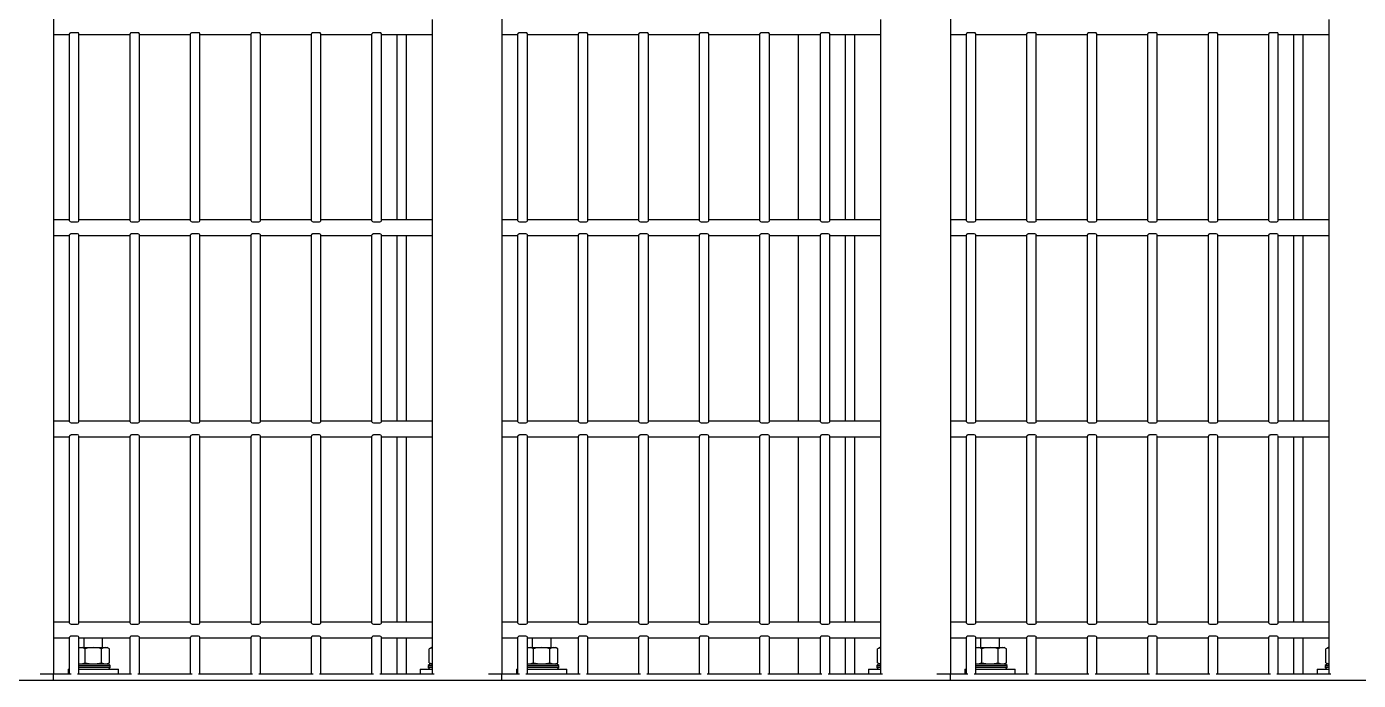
# Model space of a CAD drawing. Header units: millimetres. Extents: x 0 to 55611, y 0 to 32827.
# Drawn here: x 11529 to 12202, y 23655 to 23985 of the extents above; entities that cross this region are included whole.
import ezdxf

# ---------------------------------------------------------------- set-up
doc = ezdxf.new("R2010")
doc.units = ezdxf.units.MM
doc.header["$LTSCALE"] = 10
doc.linetypes.add('SLD-Continua', pattern=[0])
doc.layers.add('STRUC', color=5, linetype='SLD-Continua')

msp = doc.modelspace()

# ---------------------------------------------------------------- linework, layer by layer
at = {"layer": 'STRUC', "linetype": 'SLD-Continua', "lineweight": 25}
for p, q in [((11543.05, 24413.69), (11543.05, 23658.04)), ((11769.46, 24413.69), (11769.46, 23658.04)), ((11995.88, 24413.69), (11995.88, 23658.04)), ((11734.38, 23981.49), (11734.38, 23988.63)), ((11960.8, 23981.49), (11960.8, 23988.63)), ((12187.21, 23981.49), (12187.21, 23988.63)), ((11543.05, 23981.1), (11551.14, 23981.1)), ((11551.14, 23887.03), (11551.14, 23981.49)), ((11555.11, 23982.01), (11551.94, 23982.01)), ((11555.91, 23887.03), (11555.91, 23981.49)), ((11555.91, 23981.1), (11581.68, 23981.1)), ((11581.68, 23887.03), (11581.68, 23981.49)), ((11585.65, 23982.01), (11582.48, 23982.01)), ((11586.45, 23887.03), (11586.45, 23981.49)), ((11586.45, 23981.1), (11612.22, 23981.1)), ((11612.22, 23887.03), (11612.22, 23981.49)), ((11616.19, 23982.01), (11613.02, 23982.01)), ((11616.99, 23887.03), (11616.99, 23981.49)), ((11616.99, 23981.1), (11642.76, 23981.1)), ((11642.76, 23887.03), (11642.76, 23981.49)), ((11646.73, 23982.01), (11643.56, 23982.01)), ((11647.53, 23887.03), (11647.53, 23981.49)), ((11647.53, 23981.1), (11673.3, 23981.1)), ((11673.3, 23887.03), (11673.3, 23981.49)), ((11677.27, 23982.01), (11674.1, 23982.01)), ((11678.07, 23887.03), (11678.07, 23981.49)), ((11678.07, 23981.1), (11703.84, 23981.1)), ((11703.84, 23887.03), (11703.84, 23981.49)), ((11707.81, 23982.01), (11704.64, 23982.01)), ((11708.61, 23887.03), (11708.61, 23981.49)), ((11708.61, 23981.1), (11734.38, 23981.1)), ((11716.48, 23887.43), (11716.48, 23981.1)), ((11721.24, 23887.43), (11721.24, 23981.1)), ((11734.38, 23887.03), (11734.38, 23981.49)), ((11769.46, 23981.1), (11777.56, 23981.1)), ((11777.56, 23887.03), (11777.56, 23981.49)), ((11781.53, 23982.01), (11778.35, 23982.01)), ((11782.32, 23887.03), (11782.32, 23981.49)), ((11782.32, 23981.1), (11808.1, 23981.1)), ((11808.1, 23887.03), (11808.1, 23981.49)), ((11812.07, 23982.01), (11808.89, 23982.01)), ((11812.86, 23887.03), (11812.86, 23981.49)), ((11812.86, 23981.1), (11838.64, 23981.1)), ((11838.64, 23887.03), (11838.64, 23981.49)), ((11842.61, 23982.01), (11839.43, 23982.01)), ((11843.4, 23887.03), (11843.4, 23981.49)), ((11843.4, 23981.1), (11869.18, 23981.1)), ((11869.18, 23887.03), (11869.18, 23981.49)), ((11873.15, 23982.01), (11869.97, 23982.01)), ((11873.94, 23887.03), (11873.94, 23981.49)), ((11873.94, 23981.1), (11899.72, 23981.1)), ((11899.72, 23887.03), (11899.72, 23981.49)), ((11903.69, 23982.01), (11900.51, 23982.01)), ((11904.48, 23887.03), (11904.48, 23981.49)), ((11904.48, 23981.1), (11930.26, 23981.1)), ((11918.99, 23981.1), (11918.99, 23887.43)), ((11930.26, 23887.03), (11930.26, 23981.49)), ((11934.23, 23982.01), (11931.05, 23982.01)), ((11935.02, 23887.03), (11935.02, 23981.49)), ((11935.02, 23981.1), (11960.8, 23981.1)), ((11942.89, 23887.43), (11942.89, 23981.1)), ((11947.65, 23887.43), (11947.65, 23981.1)), ((11960.8, 23887.03), (11960.8, 23981.49)), ((11995.88, 23981.1), (12003.97, 23981.1)), ((12003.97, 23887.03), (12003.97, 23981.49)), ((12007.94, 23982.01), (12004.76, 23982.01)), ((12008.73, 23887.03), (12008.73, 23981.49)), ((12008.73, 23981.1), (12034.51, 23981.1)), ((12034.51, 23887.03), (12034.51, 23981.49)), ((12038.48, 23982.01), (12035.3, 23982.01)), ((12039.27, 23887.03), (12039.27, 23981.49)), ((12039.27, 23981.1), (12065.05, 23981.1)), ((12065.05, 23887.03), (12065.05, 23981.49)), ((12069.02, 23982.01), (12065.84, 23982.01)), ((12069.81, 23887.03), (12069.81, 23981.49)), ((12069.81, 23981.1), (12095.59, 23981.1)), ((12095.59, 23887.03), (12095.59, 23981.49)), ((12099.56, 23982.01), (12096.38, 23982.01)), ((12100.35, 23887.03), (12100.35, 23981.49)), ((12100.35, 23981.1), (12126.13, 23981.1)), ((12126.13, 23887.03), (12126.13, 23981.49)), ((12130.1, 23982.01), (12126.92, 23982.01)), ((12130.89, 23887.03), (12130.89, 23981.49)), ((12130.89, 23981.1), (12156.67, 23981.1)), ((12156.67, 23887.03), (12156.67, 23981.49)), ((12160.64, 23982.01), (12157.46, 23982.01)), ((12161.43, 23887.03), (12161.43, 23981.49)), ((12161.43, 23981.1), (12187.21, 23981.1)), ((12169.3, 23887.43), (12169.3, 23981.1)), ((12174.07, 23887.43), (12174.07, 23981.1)), ((12187.21, 23887.03), (12187.21, 23981.49)), ((11551.14, 23887.43), (11543.05, 23887.43)), ((11551.94, 23886.52), (11555.11, 23886.52)), ((11581.68, 23887.43), (11555.91, 23887.43)), ((11582.48, 23886.52), (11585.65, 23886.52)), ((11612.22, 23887.43), (11586.45, 23887.43)), ((11613.02, 23886.52), (11616.19, 23886.52)), ((11642.76, 23887.43), (11616.99, 23887.43)), ((11643.56, 23886.52), (11646.73, 23886.52)), ((11673.3, 23887.43), (11647.53, 23887.43)), ((11674.1, 23886.52), (11677.27, 23886.52)), ((11703.84, 23887.43), (11678.07, 23887.43)), ((11704.64, 23886.52), (11707.81, 23886.52)), ((11734.38, 23887.43), (11708.61, 23887.43)), ((11734.38, 23879.89), (11734.38, 23887.03)), ((11777.56, 23887.43), (11769.46, 23887.43)), ((11778.35, 23886.52), (11781.53, 23886.52)), ((11808.1, 23887.43), (11782.32, 23887.43)), ((11808.89, 23886.52), (11812.07, 23886.52)), ((11838.64, 23887.43), (11812.86, 23887.43)), ((11839.43, 23886.52), (11842.61, 23886.52)), ((11869.18, 23887.43), (11843.4, 23887.43)), ((11869.97, 23886.52), (11873.15, 23886.52)), ((11899.72, 23887.43), (11873.94, 23887.43)), ((11900.51, 23886.52), (11903.69, 23886.52)), ((11930.26, 23887.43), (11904.48, 23887.43)), ((11931.05, 23886.52), (11934.23, 23886.52)), ((11960.8, 23887.43), (11935.02, 23887.43)), ((11960.8, 23879.89), (11960.8, 23887.03)), ((12003.97, 23887.43), (11995.88, 23887.43)), ((12004.76, 23886.52), (12007.94, 23886.52)), ((12034.51, 23887.43), (12008.73, 23887.43)), ((12035.3, 23886.52), (12038.48, 23886.52)), ((12065.05, 23887.43), (12039.27, 23887.43)), ((12065.84, 23886.52), (12069.02, 23886.52)), ((12095.59, 23887.43), (12069.81, 23887.43)), ((12096.38, 23886.52), (12099.56, 23886.52)), ((12126.13, 23887.43), (12100.35, 23887.43)), ((12126.92, 23886.52), (12130.1, 23886.52)), ((12156.67, 23887.43), (12130.89, 23887.43)), ((12157.46, 23886.52), (12160.64, 23886.52)), ((12187.21, 23887.43), (12161.43, 23887.43)), ((12187.21, 23879.89), (12187.21, 23887.03)), ((11543.05, 23879.5), (11551.14, 23879.5)), ((11551.14, 23785.43), (11551.14, 23879.89)), ((11555.11, 23880.41), (11551.94, 23880.41)), ((11555.91, 23785.43), (11555.91, 23879.89)), ((11555.91, 23879.5), (11581.68, 23879.5)), ((11581.68, 23785.43), (11581.68, 23879.89)), ((11585.65, 23880.41), (11582.48, 23880.41)), ((11586.45, 23785.43), (11586.45, 23879.89)), ((11586.45, 23879.5), (11612.22, 23879.5)), ((11612.22, 23785.43), (11612.22, 23879.89)), ((11616.19, 23880.41), (11613.02, 23880.41)), ((11616.99, 23785.43), (11616.99, 23879.89)), ((11616.99, 23879.5), (11642.76, 23879.5)), ((11642.76, 23785.43), (11642.76, 23879.89)), ((11646.73, 23880.41), (11643.56, 23880.41)), ((11647.53, 23785.43), (11647.53, 23879.89)), ((11647.53, 23879.5), (11673.3, 23879.5)), ((11673.3, 23785.43), (11673.3, 23879.89)), ((11677.27, 23880.41), (11674.1, 23880.41)), ((11678.07, 23785.43), (11678.07, 23879.89)), ((11678.07, 23879.5), (11703.84, 23879.5)), ((11703.84, 23785.43), (11703.84, 23879.89)), ((11707.81, 23880.41), (11704.64, 23880.41)), ((11708.61, 23785.43), (11708.61, 23879.89)), ((11708.61, 23879.5), (11734.38, 23879.5)), ((11716.48, 23785.83), (11716.48, 23879.5)), ((11721.24, 23785.83), (11721.24, 23879.5)), ((11734.38, 23785.43), (11734.38, 23879.89)), ((11769.46, 23879.5), (11777.56, 23879.5)), ((11777.56, 23785.43), (11777.56, 23879.89)), ((11781.53, 23880.41), (11778.35, 23880.41)), ((11782.32, 23785.43), (11782.32, 23879.89)), ((11782.32, 23879.5), (11808.1, 23879.5)), ((11808.1, 23785.43), (11808.1, 23879.89)), ((11812.07, 23880.41), (11808.89, 23880.41)), ((11812.86, 23785.43), (11812.86, 23879.89)), ((11812.86, 23879.5), (11838.64, 23879.5)), ((11838.64, 23785.43), (11838.64, 23879.89)), ((11842.61, 23880.41), (11839.43, 23880.41)), ((11843.4, 23785.43), (11843.4, 23879.89)), ((11843.4, 23879.5), (11869.18, 23879.5)), ((11869.18, 23785.43), (11869.18, 23879.89)), ((11873.15, 23880.41), (11869.97, 23880.41)), ((11873.94, 23785.43), (11873.94, 23879.89)), ((11873.94, 23879.5), (11899.72, 23879.5)), ((11899.72, 23785.43), (11899.72, 23879.89)), ((11903.69, 23880.41), (11900.51, 23880.41)), ((11904.48, 23785.43), (11904.48, 23879.89)), ((11904.48, 23879.5), (11930.26, 23879.5)), ((11918.99, 23879.5), (11918.99, 23785.83)), ((11930.26, 23785.43), (11930.26, 23879.89)), ((11934.23, 23880.41), (11931.05, 23880.41)), ((11935.02, 23785.43), (11935.02, 23879.89)), ((11935.02, 23879.5), (11960.8, 23879.5)), ((11942.89, 23785.83), (11942.89, 23879.5)), ((11947.65, 23785.83), (11947.65, 23879.5)), ((11960.8, 23785.43), (11960.8, 23879.89)), ((11995.88, 23879.5), (12003.97, 23879.5)), ((12003.97, 23785.43), (12003.97, 23879.89)), ((12007.94, 23880.41), (12004.76, 23880.41)), ((12008.73, 23785.43), (12008.73, 23879.89)), ((12008.73, 23879.5), (12034.51, 23879.5)), ((12034.51, 23785.43), (12034.51, 23879.89)), ((12038.48, 23880.41), (12035.3, 23880.41)), ((12039.27, 23785.43), (12039.27, 23879.89)), ((12039.27, 23879.5), (12065.05, 23879.5)), ((12065.05, 23785.43), (12065.05, 23879.89)), ((12069.02, 23880.41), (12065.84, 23880.41)), ((12069.81, 23785.43), (12069.81, 23879.89)), ((12069.81, 23879.5), (12095.59, 23879.5)), ((12095.59, 23785.43), (12095.59, 23879.89)), ((12099.56, 23880.41), (12096.38, 23880.41)), ((12100.35, 23785.43), (12100.35, 23879.89)), ((12100.35, 23879.5), (12126.13, 23879.5)), ((12126.13, 23785.43), (12126.13, 23879.89)), ((12130.1, 23880.41), (12126.92, 23880.41)), ((12130.89, 23785.43), (12130.89, 23879.89)), ((12130.89, 23879.5), (12156.67, 23879.5)), ((12156.67, 23785.43), (12156.67, 23879.89)), ((12160.64, 23880.41), (12157.46, 23880.41)), ((12161.43, 23785.43), (12161.43, 23879.89)), ((12161.43, 23879.5), (12187.21, 23879.5)), ((12169.3, 23785.83), (12169.3, 23879.5)), ((12174.07, 23785.83), (12174.07, 23879.5)), ((12187.21, 23785.43), (12187.21, 23879.89)), ((11551.14, 23785.83), (11543.05, 23785.83)), ((11551.94, 23784.92), (11555.11, 23784.92)), ((11581.68, 23785.83), (11555.91, 23785.83)), ((11582.48, 23784.92), (11585.65, 23784.92)), ((11612.22, 23785.83), (11586.45, 23785.83)), ((11613.02, 23784.92), (11616.19, 23784.92)), ((11642.76, 23785.83), (11616.99, 23785.83)), ((11643.56, 23784.92), (11646.73, 23784.92)), ((11673.3, 23785.83), (11647.53, 23785.83)), ((11674.1, 23784.92), (11677.27, 23784.92)), ((11703.84, 23785.83), (11678.07, 23785.83)), ((11704.64, 23784.92), (11707.81, 23784.92)), ((11734.38, 23785.83), (11708.61, 23785.83)), ((11734.38, 23778.29), (11734.38, 23785.43)), ((11777.56, 23785.83), (11769.46, 23785.83)), ((11778.35, 23784.92), (11781.53, 23784.92)), ((11808.1, 23785.83), (11782.32, 23785.83)), ((11808.89, 23784.92), (11812.07, 23784.92)), ((11838.64, 23785.83), (11812.86, 23785.83)), ((11839.43, 23784.92), (11842.61, 23784.92)), ((11869.18, 23785.83), (11843.4, 23785.83)), ((11869.97, 23784.92), (11873.15, 23784.92)), ((11899.72, 23785.83), (11873.94, 23785.83)), ((11900.51, 23784.92), (11903.69, 23784.92)), ((11930.26, 23785.83), (11904.48, 23785.83)), ((11931.05, 23784.92), (11934.23, 23784.92)), ((11960.8, 23785.83), (11935.02, 23785.83)), ((11960.8, 23778.29), (11960.8, 23785.43)), ((12003.97, 23785.83), (11995.88, 23785.83)), ((12004.76, 23784.92), (12007.94, 23784.92)), ((12034.51, 23785.83), (12008.73, 23785.83)), ((12035.3, 23784.92), (12038.48, 23784.92)), ((12065.05, 23785.83), (12039.27, 23785.83)), ((12065.84, 23784.92), (12069.02, 23784.92)), ((12095.59, 23785.83), (12069.81, 23785.83)), ((12096.38, 23784.92), (12099.56, 23784.92)), ((12126.13, 23785.83), (12100.35, 23785.83)), ((12126.92, 23784.92), (12130.1, 23784.92)), ((12156.67, 23785.83), (12130.89, 23785.83)), ((12157.46, 23784.92), (12160.64, 23784.92)), ((12187.21, 23785.83), (12161.43, 23785.83)), ((12187.21, 23778.29), (12187.21, 23785.43)), ((11543.05, 23777.9), (11551.14, 23777.9)), ((11551.14, 23683.83), (11551.14, 23778.29)), ((11555.11, 23778.81), (11551.94, 23778.81)), ((11555.91, 23683.83), (11555.91, 23778.29)), ((11555.91, 23777.9), (11581.68, 23777.9)), ((11581.68, 23683.83), (11581.68, 23778.29)), ((11585.65, 23778.81), (11582.48, 23778.81)), ((11586.45, 23683.83), (11586.45, 23778.29)), ((11586.45, 23777.9), (11612.22, 23777.9)), ((11612.22, 23683.83), (11612.22, 23778.29)), ((11616.19, 23778.81), (11613.02, 23778.81)), ((11616.99, 23683.83), (11616.99, 23778.29)), ((11616.99, 23777.9), (11642.76, 23777.9)), ((11642.76, 23683.83), (11642.76, 23778.29)), ((11646.73, 23778.81), (11643.56, 23778.81)), ((11647.53, 23683.83), (11647.53, 23778.29)), ((11647.53, 23777.9), (11673.3, 23777.9)), ((11673.3, 23683.83), (11673.3, 23778.29)), ((11677.27, 23778.81), (11674.1, 23778.81)), ((11678.07, 23683.83), (11678.07, 23778.29)), ((11678.07, 23777.9), (11703.84, 23777.9)), ((11703.84, 23683.83), (11703.84, 23778.29)), ((11707.81, 23778.81), (11704.64, 23778.81)), ((11708.61, 23683.83), (11708.61, 23778.29)), ((11708.61, 23777.9), (11734.38, 23777.9)), ((11716.48, 23684.23), (11716.48, 23777.9)), ((11721.24, 23684.23), (11721.24, 23777.9)), ((11734.38, 23683.83), (11734.38, 23778.29)), ((11769.46, 23777.9), (11777.56, 23777.9)), ((11777.56, 23683.83), (11777.56, 23778.29)), ((11781.53, 23778.81), (11778.35, 23778.81)), ((11782.32, 23683.83), (11782.32, 23778.29)), ((11782.32, 23777.9), (11808.1, 23777.9)), ((11808.1, 23683.83), (11808.1, 23778.29)), ((11812.07, 23778.81), (11808.89, 23778.81)), ((11812.86, 23683.83), (11812.86, 23778.29)), ((11812.86, 23777.9), (11838.64, 23777.9)), ((11838.64, 23683.83), (11838.64, 23778.29)), ((11842.61, 23778.81), (11839.43, 23778.81)), ((11843.4, 23683.83), (11843.4, 23778.29)), ((11843.4, 23777.9), (11869.18, 23777.9)), ((11869.18, 23683.83), (11869.18, 23778.29)), ((11873.15, 23778.81), (11869.97, 23778.81)), ((11873.94, 23683.83), (11873.94, 23778.29)), ((11873.94, 23777.9), (11899.72, 23777.9)), ((11899.72, 23683.83), (11899.72, 23778.29)), ((11903.69, 23778.81), (11900.51, 23778.81)), ((11904.48, 23683.83), (11904.48, 23778.29)), ((11904.48, 23777.9), (11930.26, 23777.9)), ((11918.99, 23777.9), (11918.99, 23684.23)), ((11930.26, 23683.83), (11930.26, 23778.29)), ((11934.23, 23778.81), (11931.05, 23778.81)), ((11935.02, 23683.83), (11935.02, 23778.29)), ((11935.02, 23777.9), (11960.8, 23777.9)), ((11942.89, 23684.23), (11942.89, 23777.9)), ((11947.65, 23684.23), (11947.65, 23777.9)), ((11960.8, 23683.83), (11960.8, 23778.29)), ((11995.88, 23777.9), (12003.97, 23777.9)), ((12003.97, 23683.83), (12003.97, 23778.29)), ((12007.94, 23778.81), (12004.76, 23778.81)), ((12008.73, 23683.83), (12008.73, 23778.29)), ((12008.73, 23777.9), (12034.51, 23777.9)), ((12034.51, 23683.83), (12034.51, 23778.29)), ((12038.48, 23778.81), (12035.3, 23778.81)), ((12039.27, 23683.83), (12039.27, 23778.29)), ((12039.27, 23777.9), (12065.05, 23777.9)), ((12065.05, 23683.83), (12065.05, 23778.29)), ((12069.02, 23778.81), (12065.84, 23778.81)), ((12069.81, 23683.83), (12069.81, 23778.29)), ((12069.81, 23777.9), (12095.59, 23777.9)), ((12095.59, 23683.83), (12095.59, 23778.29)), ((12099.56, 23778.81), (12096.38, 23778.81)), ((12100.35, 23683.83), (12100.35, 23778.29)), ((12100.35, 23777.9), (12126.13, 23777.9)), ((12126.13, 23683.83), (12126.13, 23778.29)), ((12130.1, 23778.81), (12126.92, 23778.81)), ((12130.89, 23683.83), (12130.89, 23778.29)), ((12130.89, 23777.9), (12156.67, 23777.9)), ((12156.67, 23683.83), (12156.67, 23778.29)), ((12160.64, 23778.81), (12157.46, 23778.81)), ((12161.43, 23683.83), (12161.43, 23778.29)), ((12161.43, 23777.9), (12187.21, 23777.9)), ((12169.3, 23684.23), (12169.3, 23777.9)), ((12174.07, 23684.23), (12174.07, 23777.9)), ((12187.21, 23683.83), (12187.21, 23778.29)), ((11551.14, 23684.23), (11543.05, 23684.23)), ((11551.94, 23683.32), (11555.11, 23683.32)), ((11581.68, 23684.23), (11555.91, 23684.23)), ((11582.48, 23683.32), (11585.65, 23683.32)), ((11612.22, 23684.23), (11586.45, 23684.23)), ((11613.02, 23683.32), (11616.19, 23683.32)), ((11642.76, 23684.23), (11616.99, 23684.23)), ((11643.56, 23683.32), (11646.73, 23683.32)), ((11673.3, 23684.23), (11647.53, 23684.23)), ((11674.1, 23683.32), (11677.27, 23683.32)), ((11703.84, 23684.23), (11678.07, 23684.23)), ((11704.64, 23683.32), (11707.81, 23683.32)), ((11734.38, 23684.23), (11708.61, 23684.23)), ((11734.38, 23676.69), (11734.38, 23683.83)), ((11777.56, 23684.23), (11769.46, 23684.23)), ((11778.35, 23683.32), (11781.53, 23683.32)), ((11808.1, 23684.23), (11782.32, 23684.23)), ((11808.89, 23683.32), (11812.07, 23683.32)), ((11838.64, 23684.23), (11812.86, 23684.23)), ((11839.43, 23683.32), (11842.61, 23683.32)), ((11869.18, 23684.23), (11843.4, 23684.23)), ((11869.97, 23683.32), (11873.15, 23683.32)), ((11899.72, 23684.23), (11873.94, 23684.23)), ((11900.51, 23683.32), (11903.69, 23683.32)), ((11930.26, 23684.23), (11904.48, 23684.23)), ((11931.05, 23683.32), (11934.23, 23683.32)), ((11960.8, 23684.23), (11935.02, 23684.23)), ((11960.8, 23676.69), (11960.8, 23683.83)), ((12003.97, 23684.23), (11995.88, 23684.23)), ((12004.76, 23683.32), (12007.94, 23683.32)), ((12034.51, 23684.23), (12008.73, 23684.23)), ((12035.3, 23683.32), (12038.48, 23683.32)), ((12065.05, 23684.23), (12039.27, 23684.23)), ((12065.84, 23683.32), (12069.02, 23683.32)), ((12095.59, 23684.23), (12069.81, 23684.23)), ((12096.38, 23683.32), (12099.56, 23683.32)), ((12126.13, 23684.23), (12100.35, 23684.23)), ((12126.92, 23683.32), (12130.1, 23683.32)), ((12156.67, 23684.23), (12130.89, 23684.23)), ((12157.46, 23683.32), (12160.64, 23683.32)), ((12187.21, 23684.23), (12161.43, 23684.23)), ((12187.21, 23676.69), (12187.21, 23683.83)), ((11543.05, 23676.3), (11551.14, 23676.3)), ((11551.14, 23658.04), (11551.14, 23676.69)), ((11555.11, 23677.21), (11551.94, 23677.21)), ((11555.91, 23658.04), (11555.91, 23676.69)), ((11555.91, 23676.3), (11581.68, 23676.3)), ((11558.32, 23676.3), (11558.32, 23671.45)), ((11567.85, 23671.45), (11567.85, 23676.3)), ((11581.68, 23658.04), (11581.68, 23676.69)), ((11585.65, 23677.21), (11582.48, 23677.21)), ((11586.45, 23658.04), (11586.45, 23676.69)), ((11586.45, 23676.3), (11612.22, 23676.3)), ((11612.22, 23658.04), (11612.22, 23676.69)), ((11616.19, 23677.21), (11613.02, 23677.21)), ((11616.99, 23658.04), (11616.99, 23676.69)), ((11616.99, 23676.3), (11642.76, 23676.3)), ((11642.76, 23658.04), (11642.76, 23676.69)), ((11646.73, 23677.21), (11643.56, 23677.21)), ((11647.53, 23658.04), (11647.53, 23676.69)), ((11647.53, 23676.3), (11673.3, 23676.3)), ((11673.3, 23658.04), (11673.3, 23676.69)), ((11677.27, 23677.21), (11674.1, 23677.21)), ((11678.07, 23658.04), (11678.07, 23676.69)), ((11678.07, 23676.3), (11703.84, 23676.3)), ((11703.84, 23658.04), (11703.84, 23676.69)), ((11707.81, 23677.21), (11704.64, 23677.21)), ((11708.61, 23658.04), (11708.61, 23676.69)), ((11708.61, 23676.3), (11734.38, 23676.3)), ((11716.48, 23658.04), (11716.48, 23676.3)), ((11721.24, 23658.04), (11721.24, 23676.3)), ((11734.38, 23658.04), (11734.38, 23676.69)), ((11769.46, 23676.3), (11777.56, 23676.3)), ((11777.56, 23658.04), (11777.56, 23676.69)), ((11781.53, 23677.21), (11778.35, 23677.21)), ((11782.32, 23658.04), (11782.32, 23676.69)), ((11782.32, 23676.3), (11808.1, 23676.3)), ((11784.74, 23676.3), (11784.74, 23671.45)), ((11794.26, 23671.45), (11794.26, 23676.3)), ((11808.1, 23658.04), (11808.1, 23676.69)), ((11812.07, 23677.21), (11808.89, 23677.21)), ((11812.86, 23658.04), (11812.86, 23676.69)), ((11812.86, 23676.3), (11838.64, 23676.3)), ((11838.64, 23658.04), (11838.64, 23676.69)), ((11842.61, 23677.21), (11839.43, 23677.21)), ((11843.4, 23658.04), (11843.4, 23676.69)), ((11843.4, 23676.3), (11869.18, 23676.3)), ((11869.18, 23658.04), (11869.18, 23676.69)), ((11873.15, 23677.21), (11869.97, 23677.21)), ((11873.94, 23658.04), (11873.94, 23676.69)), ((11873.94, 23676.3), (11899.72, 23676.3)), ((11899.72, 23658.04), (11899.72, 23676.69)), ((11903.69, 23677.21), (11900.51, 23677.21)), ((11904.48, 23658.04), (11904.48, 23676.69)), ((11904.48, 23676.3), (11930.26, 23676.3)), ((11918.99, 23676.3), (11918.99, 23658.04)), ((11930.26, 23658.04), (11930.26, 23676.69)), ((11934.23, 23677.21), (11931.05, 23677.21)), ((11935.02, 23658.04), (11935.02, 23676.69)), ((11935.02, 23676.3), (11960.8, 23676.3)), ((11942.89, 23658.04), (11942.89, 23676.3)), ((11947.65, 23658.04), (11947.65, 23676.3)), ((11960.8, 23658.04), (11960.8, 23676.69)), ((11995.88, 23676.3), (12003.97, 23676.3)), ((12003.97, 23658.04), (12003.97, 23676.69)), ((12007.94, 23677.21), (12004.76, 23677.21)), ((12008.73, 23658.04), (12008.73, 23676.69)), ((12008.73, 23676.3), (12034.51, 23676.3)), ((12011.15, 23676.3), (12011.15, 23671.45)), ((12020.67, 23671.45), (12020.67, 23676.3)), ((12034.51, 23658.04), (12034.51, 23676.69)), ((12038.48, 23677.21), (12035.3, 23677.21)), ((12039.27, 23658.04), (12039.27, 23676.69)), ((12039.27, 23676.3), (12065.05, 23676.3)), ((12065.05, 23658.04), (12065.05, 23676.69)), ((12069.02, 23677.21), (12065.84, 23677.21)), ((12069.81, 23658.04), (12069.81, 23676.69)), ((12069.81, 23676.3), (12095.59, 23676.3)), ((12095.59, 23658.04), (12095.59, 23676.69)), ((12099.56, 23677.21), (12096.38, 23677.21)), ((12100.35, 23658.04), (12100.35, 23676.69)), ((12100.35, 23676.3), (12126.13, 23676.3)), ((12126.13, 23658.04), (12126.13, 23676.69)), ((12130.1, 23677.21), (12126.92, 23677.21)), ((12130.89, 23658.04), (12130.89, 23676.69)), ((12130.89, 23676.3), (12156.67, 23676.3)), ((12156.67, 23658.04), (12156.67, 23676.69)), ((12160.64, 23677.21), (12157.46, 23677.21)), ((12161.43, 23658.04), (12161.43, 23676.69)), ((12161.43, 23676.3), (12187.21, 23676.3)), ((12169.3, 23658.04), (12169.3, 23676.3)), ((12174.07, 23658.04), (12174.07, 23676.3)), ((12187.21, 23658.04), (12187.21, 23676.69)), ((11556.01, 23671.45), (11555.91, 23671.39)), ((11556.01, 23671.45), (11563.08, 23671.45)), ((11558.97, 23663.79), (11558.97, 23670.77)), ((11563.08, 23671.45), (11570.16, 23671.45)), ((11567.2, 23663.79), (11567.2, 23670.77)), ((11571.34, 23670.77), (11570.16, 23671.45)), ((11571.34, 23663.79), (11571.34, 23670.77)), ((11733.81, 23671.45), (11732.63, 23670.77)), ((11734.38, 23671.35), (11732.63, 23670.77)), ((11732.63, 23663.79), (11732.63, 23670.77)), ((11733.81, 23671.45), (11734.38, 23671.45)), ((11782.42, 23671.45), (11782.32, 23671.39)), ((11782.42, 23671.45), (11789.5, 23671.45)), ((11785.38, 23663.79), (11785.38, 23670.77)), ((11789.5, 23671.45), (11796.58, 23671.45)), ((11793.62, 23663.79), (11793.62, 23670.77)), ((11797.75, 23670.77), (11796.58, 23671.45)), ((11797.75, 23663.79), (11797.75, 23670.77)), ((11960.22, 23671.45), (11959.04, 23670.77)), ((11960.8, 23671.35), (11959.04, 23670.77)), ((11959.04, 23663.79), (11959.04, 23670.77)), ((11960.22, 23671.45), (11960.8, 23671.45)), ((12008.83, 23671.45), (12008.73, 23671.39)), ((12008.83, 23671.45), (12015.91, 23671.45)), ((12011.79, 23663.79), (12011.79, 23670.77)), ((12015.91, 23671.45), (12022.99, 23671.45)), ((12020.03, 23663.79), (12020.03, 23670.77)), ((12024.17, 23670.77), (12022.99, 23671.45)), ((12024.17, 23663.79), (12024.17, 23670.77)), ((12186.63, 23671.45), (12185.46, 23670.77)), ((12187.21, 23671.35), (12185.46, 23670.77)), ((12185.46, 23663.79), (12185.46, 23670.77)), ((12186.63, 23671.45), (12187.21, 23671.45)), ((11555.91, 23663.17), (11556.01, 23663.11)), ((11570.92, 23663.11), (11555.91, 23663.11)), ((11555.91, 23662.32), (11571.71, 23662.32)), ((11570.16, 23663.11), (11571.34, 23663.79)), ((11571.71, 23662.32), (11570.92, 23663.11)), ((11571.71, 23661.37), (11571.71, 23662.32)), ((11733.05, 23663.11), (11732.25, 23662.32)), ((11732.25, 23662.32), (11732.25, 23661.37)), ((11732.25, 23662.32), (11734.38, 23662.32)), ((11732.63, 23663.79), (11733.81, 23663.11)), ((11734.38, 23663.11), (11733.05, 23663.11)), ((11782.32, 23663.17), (11782.42, 23663.11)), ((11797.33, 23663.11), (11782.32, 23663.11)), ((11782.32, 23662.32), (11798.13, 23662.32)), ((11796.58, 23663.11), (11797.75, 23663.79)), ((11798.13, 23662.32), (11797.33, 23663.11)), ((11798.13, 23661.37), (11798.13, 23662.32)), ((11959.46, 23663.11), (11958.67, 23662.32)), ((11958.67, 23662.32), (11958.67, 23661.37)), ((11958.67, 23662.32), (11960.8, 23662.32)), ((11959.04, 23663.79), (11960.22, 23663.11)), ((11960.8, 23663.11), (11959.46, 23663.11)), ((12008.73, 23663.17), (12008.83, 23663.11)), ((12023.75, 23663.11), (12008.73, 23663.11)), ((12008.73, 23662.32), (12024.54, 23662.32)), ((12022.99, 23663.11), (12024.17, 23663.79)), ((12024.54, 23662.32), (12023.75, 23663.11)), ((12024.54, 23661.37), (12024.54, 23662.32)), ((12185.87, 23663.11), (12185.08, 23662.32)), ((12185.08, 23662.32), (12185.08, 23661.37)), ((12185.08, 23662.32), (12187.21, 23662.32)), ((12185.46, 23663.79), (12186.63, 23663.11)), ((12187.21, 23663.11), (12185.87, 23663.11)), ((11543.05, 23658.04), (11536.22, 23658.04)), ((11543.05, 23654.86), (11543.05, 23658.04)), ((11551.94, 23658.04), (11543.05, 23658.04)), ((11550.38, 23660.57), (11550.38, 23658.04)), ((11550.38, 23660.57), (11551.14, 23660.57)), ((11582.48, 23658.04), (11555.11, 23658.04)), ((11571.71, 23661.37), (11555.91, 23661.37)), ((11555.91, 23660.57), (11563.08, 23660.57)), ((11563.08, 23660.57), (11575.78, 23660.57)), ((11570.92, 23660.57), (11571.71, 23661.37)), ((11575.78, 23658.04), (11575.78, 23660.57)), ((11613.02, 23658.04), (11585.65, 23658.04)), ((11643.56, 23658.04), (11616.19, 23658.04)), ((11674.1, 23658.04), (11646.73, 23658.04)), ((11704.64, 23658.04), (11677.27, 23658.04)), ((11735.18, 23658.04), (11707.81, 23658.04)), ((11728.18, 23660.57), (11728.18, 23658.04)), ((11728.18, 23660.57), (11734.38, 23660.57)), ((11732.25, 23661.37), (11733.05, 23660.57)), ((11734.38, 23661.37), (11732.25, 23661.37)), ((11769.46, 23658.04), (11762.63, 23658.04)), ((11769.46, 23654.86), (11769.46, 23658.04)), ((11778.35, 23658.04), (11769.46, 23658.04)), ((11776.8, 23660.57), (11776.8, 23658.04)), ((11776.8, 23660.57), (11777.56, 23660.57)), ((11808.89, 23658.04), (11781.53, 23658.04)), ((11798.13, 23661.37), (11782.32, 23661.37)), ((11782.32, 23660.57), (11789.5, 23660.57)), ((11789.5, 23660.57), (11802.2, 23660.57)), ((11797.33, 23660.57), (11798.13, 23661.37)), ((11802.2, 23658.04), (11802.2, 23660.57)), ((11839.43, 23658.04), (11812.07, 23658.04)), ((11869.97, 23658.04), (11842.61, 23658.04)), ((11900.51, 23658.04), (11873.15, 23658.04)), ((11931.05, 23658.04), (11903.69, 23658.04)), ((11961.59, 23658.04), (11934.23, 23658.04)), ((11954.6, 23660.57), (11954.6, 23658.04)), ((11954.6, 23660.57), (11960.8, 23660.57)), ((11958.67, 23661.37), (11959.46, 23660.57)), ((11960.8, 23661.37), (11958.67, 23661.37)), ((11995.88, 23658.04), (11989.05, 23658.04)), ((11995.88, 23654.86), (11995.88, 23658.04)), ((12004.76, 23658.04), (11995.88, 23658.04)), ((12003.21, 23660.57), (12003.21, 23658.04)), ((12003.21, 23660.57), (12003.97, 23660.57)), ((12035.3, 23658.04), (12007.94, 23658.04)), ((12024.54, 23661.37), (12008.73, 23661.37)), ((12008.73, 23660.57), (12015.91, 23660.57)), ((12015.91, 23660.57), (12028.61, 23660.57)), ((12023.75, 23660.57), (12024.54, 23661.37)), ((12028.61, 23658.04), (12028.61, 23660.57)), ((12065.84, 23658.04), (12038.48, 23658.04)), ((12096.38, 23658.04), (12069.02, 23658.04)), ((12126.92, 23658.04), (12099.56, 23658.04)), ((12157.46, 23658.04), (12130.1, 23658.04)), ((12188, 23658.04), (12160.64, 23658.04)), ((12181.01, 23660.57), (12181.01, 23658.04)), ((12181.01, 23660.57), (12187.21, 23660.57)), ((12185.08, 23661.37), (12185.87, 23660.57)), ((12187.21, 23661.37), (12185.08, 23661.37)), ((14260.01, 23654.86), (9958.16, 23654.86))]:
    msp.add_line(p, q, dxfattribs=at)
at = {"layer": 'STRUC', "linetype": 'SLD-Continua', "lineweight": 25, "flags": 128}
for points in [[(11551.94, 23982.01), (11551.73, 23981.98), (11551.55, 23981.92), (11551.37, 23981.82), (11551.22, 23981.68), (11551.15, 23981.52), (11551.14, 23981.49)], [(11582.48, 23982.01), (11582.27, 23981.98), (11582.09, 23981.92), (11581.91, 23981.82), (11581.76, 23981.68), (11581.69, 23981.52), (11581.68, 23981.49)], [(11613.02, 23982.01), (11612.81, 23981.98), (11612.63, 23981.92), (11612.45, 23981.82), (11612.3, 23981.68), (11612.23, 23981.52), (11612.22, 23981.49)], [(11643.56, 23982.01), (11643.35, 23981.98), (11643.17, 23981.92), (11642.99, 23981.82), (11642.84, 23981.68), (11642.77, 23981.52), (11642.76, 23981.49)], [(11674.1, 23982.01), (11673.89, 23981.98), (11673.71, 23981.92), (11673.53, 23981.82), (11673.38, 23981.68), (11673.31, 23981.52), (11673.3, 23981.49)], [(11704.64, 23982.01), (11704.43, 23981.98), (11704.25, 23981.92), (11704.07, 23981.82), (11703.92, 23981.68), (11703.85, 23981.52), (11703.84, 23981.49)], [(11778.35, 23982.01), (11778.15, 23981.98), (11777.96, 23981.92), (11777.78, 23981.82), (11777.64, 23981.68), (11777.56, 23981.52), (11777.56, 23981.49)], [(11808.89, 23982.01), (11808.69, 23981.98), (11808.5, 23981.92), (11808.32, 23981.82), (11808.18, 23981.68), (11808.1, 23981.52), (11808.1, 23981.49)], [(11839.43, 23982.01), (11839.23, 23981.98), (11839.04, 23981.92), (11838.86, 23981.82), (11838.72, 23981.68), (11838.64, 23981.52), (11838.64, 23981.49)], [(11869.97, 23982.01), (11869.77, 23981.98), (11869.58, 23981.92), (11869.4, 23981.82), (11869.26, 23981.68), (11869.18, 23981.52), (11869.18, 23981.49)], [(11900.51, 23982.01), (11900.31, 23981.98), (11900.12, 23981.92), (11899.94, 23981.82), (11899.8, 23981.68), (11899.72, 23981.52), (11899.72, 23981.49)], [(11931.05, 23982.01), (11930.85, 23981.98), (11930.66, 23981.92), (11930.48, 23981.82), (11930.34, 23981.68), (11930.26, 23981.52), (11930.26, 23981.49)], [(12004.76, 23982.01), (12004.56, 23981.98), (12004.37, 23981.92), (12004.2, 23981.82), (12004.05, 23981.68), (12003.97, 23981.52), (12003.97, 23981.49)], [(12035.3, 23982.01), (12035.1, 23981.98), (12034.91, 23981.92), (12034.74, 23981.82), (12034.59, 23981.68), (12034.51, 23981.52), (12034.51, 23981.49)], [(12065.84, 23982.01), (12065.64, 23981.98), (12065.45, 23981.92), (12065.28, 23981.82), (12065.13, 23981.68), (12065.05, 23981.52), (12065.05, 23981.49)], [(12096.38, 23982.01), (12096.18, 23981.98), (12095.99, 23981.92), (12095.82, 23981.82), (12095.67, 23981.68), (12095.59, 23981.52), (12095.59, 23981.49)], [(12126.92, 23982.01), (12126.72, 23981.98), (12126.53, 23981.92), (12126.36, 23981.82), (12126.21, 23981.68), (12126.13, 23981.52), (12126.13, 23981.49)], [(12157.46, 23982.01), (12157.26, 23981.98), (12157.07, 23981.92), (12156.9, 23981.82), (12156.75, 23981.68), (12156.67, 23981.52), (12156.67, 23981.49)], [(11551.94, 23880.41), (11551.73, 23880.38), (11551.55, 23880.32), (11551.37, 23880.22), (11551.22, 23880.08), (11551.15, 23879.92), (11551.14, 23879.89)], [(11582.48, 23880.41), (11582.27, 23880.38), (11582.09, 23880.32), (11581.91, 23880.22), (11581.76, 23880.08), (11581.69, 23879.92), (11581.68, 23879.89)], [(11613.02, 23880.41), (11612.81, 23880.38), (11612.63, 23880.32), (11612.45, 23880.22), (11612.3, 23880.08), (11612.23, 23879.92), (11612.22, 23879.89)], [(11643.56, 23880.41), (11643.35, 23880.38), (11643.17, 23880.32), (11642.99, 23880.22), (11642.84, 23880.08), (11642.77, 23879.92), (11642.76, 23879.89)], [(11674.1, 23880.41), (11673.89, 23880.38), (11673.71, 23880.32), (11673.53, 23880.22), (11673.38, 23880.08), (11673.31, 23879.92), (11673.3, 23879.89)], [(11704.64, 23880.41), (11704.43, 23880.38), (11704.25, 23880.32), (11704.07, 23880.22), (11703.92, 23880.08), (11703.85, 23879.92), (11703.84, 23879.89)], [(11778.35, 23880.41), (11778.15, 23880.38), (11777.96, 23880.32), (11777.78, 23880.22), (11777.64, 23880.08), (11777.56, 23879.92), (11777.56, 23879.89)], [(11808.89, 23880.41), (11808.69, 23880.38), (11808.5, 23880.32), (11808.32, 23880.22), (11808.18, 23880.08), (11808.1, 23879.92), (11808.1, 23879.89)], [(11839.43, 23880.41), (11839.23, 23880.38), (11839.04, 23880.32), (11838.86, 23880.22), (11838.72, 23880.08), (11838.64, 23879.92), (11838.64, 23879.89)], [(11869.97, 23880.41), (11869.77, 23880.38), (11869.58, 23880.32), (11869.4, 23880.22), (11869.26, 23880.08), (11869.18, 23879.92), (11869.18, 23879.89)], [(11900.51, 23880.41), (11900.31, 23880.38), (11900.12, 23880.32), (11899.94, 23880.22), (11899.8, 23880.08), (11899.72, 23879.92), (11899.72, 23879.89)], [(11931.05, 23880.41), (11930.85, 23880.38), (11930.66, 23880.32), (11930.48, 23880.22), (11930.34, 23880.08), (11930.26, 23879.92), (11930.26, 23879.89)], [(12004.76, 23880.41), (12004.56, 23880.38), (12004.37, 23880.32), (12004.2, 23880.22), (12004.05, 23880.08), (12003.97, 23879.92), (12003.97, 23879.89)], [(12035.3, 23880.41), (12035.1, 23880.38), (12034.91, 23880.32), (12034.74, 23880.22), (12034.59, 23880.08), (12034.51, 23879.92), (12034.51, 23879.89)], [(12065.84, 23880.41), (12065.64, 23880.38), (12065.45, 23880.32), (12065.28, 23880.22), (12065.13, 23880.08), (12065.05, 23879.92), (12065.05, 23879.89)], [(12096.38, 23880.41), (12096.18, 23880.38), (12095.99, 23880.32), (12095.82, 23880.22), (12095.67, 23880.08), (12095.59, 23879.92), (12095.59, 23879.89)], [(12126.92, 23880.41), (12126.72, 23880.38), (12126.53, 23880.32), (12126.36, 23880.22), (12126.21, 23880.08), (12126.13, 23879.92), (12126.13, 23879.89)], [(12157.46, 23880.41), (12157.26, 23880.38), (12157.07, 23880.32), (12156.9, 23880.22), (12156.75, 23880.08), (12156.67, 23879.92), (12156.67, 23879.89)], [(11551.94, 23778.81), (11551.73, 23778.78), (11551.55, 23778.72), (11551.37, 23778.62), (11551.22, 23778.48), (11551.15, 23778.32), (11551.14, 23778.29)], [(11582.48, 23778.81), (11582.27, 23778.78), (11582.09, 23778.72), (11581.91, 23778.62), (11581.76, 23778.48), (11581.69, 23778.32), (11581.68, 23778.29)], [(11613.02, 23778.81), (11612.81, 23778.78), (11612.63, 23778.72), (11612.45, 23778.62), (11612.3, 23778.48), (11612.23, 23778.32), (11612.22, 23778.29)], [(11643.56, 23778.81), (11643.35, 23778.78), (11643.17, 23778.72), (11642.99, 23778.62), (11642.84, 23778.48), (11642.77, 23778.32), (11642.76, 23778.29)], [(11674.1, 23778.81), (11673.89, 23778.78), (11673.71, 23778.72), (11673.53, 23778.62), (11673.38, 23778.48), (11673.31, 23778.32), (11673.3, 23778.29)], [(11704.64, 23778.81), (11704.43, 23778.78), (11704.25, 23778.72), (11704.07, 23778.62), (11703.92, 23778.48), (11703.85, 23778.32), (11703.84, 23778.29)], [(11778.35, 23778.81), (11778.15, 23778.78), (11777.96, 23778.72), (11777.78, 23778.62), (11777.64, 23778.48), (11777.56, 23778.32), (11777.56, 23778.29)], [(11808.89, 23778.81), (11808.69, 23778.78), (11808.5, 23778.72), (11808.32, 23778.62), (11808.18, 23778.48), (11808.1, 23778.32), (11808.1, 23778.29)], [(11839.43, 23778.81), (11839.23, 23778.78), (11839.04, 23778.72), (11838.86, 23778.62), (11838.72, 23778.48), (11838.64, 23778.32), (11838.64, 23778.29)], [(11869.97, 23778.81), (11869.77, 23778.78), (11869.58, 23778.72), (11869.4, 23778.62), (11869.26, 23778.48), (11869.18, 23778.32), (11869.18, 23778.29)], [(11900.51, 23778.81), (11900.31, 23778.78), (11900.12, 23778.72), (11899.94, 23778.62), (11899.8, 23778.48), (11899.72, 23778.32), (11899.72, 23778.29)], [(11931.05, 23778.81), (11930.85, 23778.78), (11930.66, 23778.72), (11930.48, 23778.62), (11930.34, 23778.48), (11930.26, 23778.32), (11930.26, 23778.29)], [(12004.76, 23778.81), (12004.56, 23778.78), (12004.37, 23778.72), (12004.2, 23778.62), (12004.05, 23778.48), (12003.97, 23778.32), (12003.97, 23778.29)], [(12035.3, 23778.81), (12035.1, 23778.78), (12034.91, 23778.72), (12034.74, 23778.62), (12034.59, 23778.48), (12034.51, 23778.32), (12034.51, 23778.29)], [(12065.84, 23778.81), (12065.64, 23778.78), (12065.45, 23778.72), (12065.28, 23778.62), (12065.13, 23778.48), (12065.05, 23778.32), (12065.05, 23778.29)], [(12096.38, 23778.81), (12096.18, 23778.78), (12095.99, 23778.72), (12095.82, 23778.62), (12095.67, 23778.48), (12095.59, 23778.32), (12095.59, 23778.29)], [(12126.92, 23778.81), (12126.72, 23778.78), (12126.53, 23778.72), (12126.36, 23778.62), (12126.21, 23778.48), (12126.13, 23778.32), (12126.13, 23778.29)], [(12157.46, 23778.81), (12157.26, 23778.78), (12157.07, 23778.72), (12156.9, 23778.62), (12156.75, 23778.48), (12156.67, 23778.32), (12156.67, 23778.29)], [(11551.94, 23677.21), (11551.73, 23677.18), (11551.55, 23677.12), (11551.37, 23677.02), (11551.22, 23676.88), (11551.15, 23676.72), (11551.14, 23676.69)], [(11582.48, 23677.21), (11582.27, 23677.18), (11582.09, 23677.12), (11581.91, 23677.02), (11581.76, 23676.88), (11581.69, 23676.72), (11581.68, 23676.69)], [(11613.02, 23677.21), (11612.81, 23677.18), (11612.63, 23677.12), (11612.45, 23677.02), (11612.3, 23676.88), (11612.23, 23676.72), (11612.22, 23676.69)], [(11643.56, 23677.21), (11643.35, 23677.18), (11643.17, 23677.12), (11642.99, 23677.02), (11642.84, 23676.88), (11642.77, 23676.72), (11642.76, 23676.69)], [(11674.1, 23677.21), (11673.89, 23677.18), (11673.71, 23677.12), (11673.53, 23677.02), (11673.38, 23676.88), (11673.31, 23676.72), (11673.3, 23676.69)], [(11704.64, 23677.21), (11704.43, 23677.18), (11704.25, 23677.12), (11704.07, 23677.02), (11703.92, 23676.88), (11703.85, 23676.72), (11703.84, 23676.69)], [(11778.35, 23677.21), (11778.15, 23677.18), (11777.96, 23677.12), (11777.78, 23677.02), (11777.64, 23676.88), (11777.56, 23676.72), (11777.56, 23676.69)], [(11808.89, 23677.21), (11808.69, 23677.18), (11808.5, 23677.12), (11808.32, 23677.02), (11808.18, 23676.88), (11808.1, 23676.72), (11808.1, 23676.69)], [(11839.43, 23677.21), (11839.23, 23677.18), (11839.04, 23677.12), (11838.86, 23677.02), (11838.72, 23676.88), (11838.64, 23676.72), (11838.64, 23676.69)], [(11869.97, 23677.21), (11869.77, 23677.18), (11869.58, 23677.12), (11869.4, 23677.02), (11869.26, 23676.88), (11869.18, 23676.72), (11869.18, 23676.69)], [(11900.51, 23677.21), (11900.31, 23677.18), (11900.12, 23677.12), (11899.94, 23677.02), (11899.8, 23676.88), (11899.72, 23676.72), (11899.72, 23676.69)], [(11931.05, 23677.21), (11930.85, 23677.18), (11930.66, 23677.12), (11930.48, 23677.02), (11930.34, 23676.88), (11930.26, 23676.72), (11930.26, 23676.69)], [(12004.76, 23677.21), (12004.56, 23677.18), (12004.37, 23677.12), (12004.2, 23677.02), (12004.05, 23676.88), (12003.97, 23676.72), (12003.97, 23676.69)], [(12035.3, 23677.21), (12035.1, 23677.18), (12034.91, 23677.12), (12034.74, 23677.02), (12034.59, 23676.88), (12034.51, 23676.72), (12034.51, 23676.69)], [(12065.84, 23677.21), (12065.64, 23677.18), (12065.45, 23677.12), (12065.28, 23677.02), (12065.13, 23676.88), (12065.05, 23676.72), (12065.05, 23676.69)], [(12096.38, 23677.21), (12096.18, 23677.18), (12095.99, 23677.12), (12095.82, 23677.02), (12095.67, 23676.88), (12095.59, 23676.72), (12095.59, 23676.69)], [(12126.92, 23677.21), (12126.72, 23677.18), (12126.53, 23677.12), (12126.36, 23677.02), (12126.21, 23676.88), (12126.13, 23676.72), (12126.13, 23676.69)], [(12157.46, 23677.21), (12157.26, 23677.18), (12157.07, 23677.12), (12156.9, 23677.02), (12156.75, 23676.88), (12156.67, 23676.72), (12156.67, 23676.69)], [(11555.91, 23663.31), (11555.91, 23663.31), (11557.04, 23663.15), (11558.97, 23663.79)], [(11732.63, 23663.79), (11733.71, 23663.31), (11734.38, 23663.22)], [(11782.32, 23663.31), (11782.33, 23663.31), (11783.46, 23663.15), (11785.38, 23663.79)], [(11959.04, 23663.79), (11960.13, 23663.31), (11960.8, 23663.22)], [(12008.73, 23663.31), (12008.74, 23663.31), (12009.87, 23663.15), (12011.79, 23663.79)], [(12185.46, 23663.79), (12186.54, 23663.31), (12187.21, 23663.22)]]:
    msp.add_lwpolyline(points, dxfattribs=at)
at = {"layer": 'STRUC', "linetype": 'SLD-Continua', "lineweight": 25}
for centre, radius, start, end in [((11555.19, 23981.25), 0.758, 18.71353, 95.74682), ((11585.73, 23981.25), 0.758, 18.71353, 95.74682), ((11616.27, 23981.25), 0.758, 18.71353, 95.74682), ((11646.81, 23981.25), 0.758, 18.71353, 95.74682), ((11677.35, 23981.25), 0.758, 18.71353, 95.74682), ((11707.89, 23981.25), 0.758, 18.71353, 95.74682), ((11781.6, 23981.25), 0.758, 18.71353, 95.74682), ((11812.14, 23981.25), 0.758, 18.71353, 95.74682), ((11842.68, 23981.25), 0.758, 18.71353, 95.74682), ((11873.22, 23981.25), 0.758, 18.71353, 95.74682), ((11903.76, 23981.25), 0.758, 18.71353, 95.74682), ((11934.3, 23981.25), 0.758, 18.71353, 95.74682), ((12008.02, 23981.25), 0.758, 18.71353, 95.74682), ((12038.56, 23981.25), 0.758, 18.71353, 95.74682), ((12069.1, 23981.25), 0.758, 18.71353, 95.74682), ((12099.64, 23981.25), 0.758, 18.71353, 95.74682), ((12130.18, 23981.25), 0.758, 18.71353, 95.74682), ((12160.72, 23981.25), 0.758, 18.71353, 95.74682), ((11551.88, 23887.3), 0.783, 200.14398, 274.31636), ((11555.18, 23887.29), 0.772, 265.08041, 340.45924), ((11582.42, 23887.3), 0.783, 200.14398, 274.31636), ((11585.72, 23887.29), 0.772, 265.08041, 340.45924), ((11612.96, 23887.3), 0.783, 200.14398, 274.31636), ((11616.26, 23887.29), 0.772, 265.08041, 340.45924), ((11643.5, 23887.3), 0.783, 200.14398, 274.31636), ((11646.8, 23887.29), 0.772, 265.08041, 340.45924), ((11674.04, 23887.3), 0.783, 200.14398, 274.31636), ((11677.34, 23887.29), 0.772, 265.08041, 340.45924), ((11704.58, 23887.3), 0.783, 200.14398, 274.31636), ((11707.88, 23887.29), 0.772, 265.08041, 340.45924), ((11778.29, 23887.3), 0.783, 200.14398, 274.31636), ((11781.59, 23887.29), 0.772, 265.08041, 340.45924), ((11808.83, 23887.3), 0.783, 200.14398, 274.31636), ((11812.13, 23887.29), 0.772, 265.08041, 340.45924), ((11839.37, 23887.3), 0.783, 200.14398, 274.31636), ((11842.67, 23887.29), 0.772, 265.08041, 340.45924), ((11869.91, 23887.3), 0.783, 200.14398, 274.31636), ((11873.21, 23887.29), 0.772, 265.08041, 340.45924), ((11900.45, 23887.3), 0.783, 200.14398, 274.31636), ((11903.75, 23887.29), 0.772, 265.08041, 340.45924), ((11930.99, 23887.3), 0.783, 200.14398, 274.31636), ((11934.29, 23887.29), 0.772, 265.08041, 340.45924), ((12004.71, 23887.3), 0.783, 200.14398, 274.31636), ((12008.01, 23887.29), 0.772, 265.08041, 340.45924), ((12035.25, 23887.3), 0.783, 200.14398, 274.31636), ((12038.55, 23887.29), 0.772, 265.08041, 340.45924), ((12065.79, 23887.3), 0.783, 200.14398, 274.31636), ((12069.09, 23887.29), 0.772, 265.08041, 340.45924), ((12096.33, 23887.3), 0.783, 200.14398, 274.31636), ((12099.63, 23887.29), 0.772, 265.08041, 340.45924), ((12126.87, 23887.3), 0.783, 200.14398, 274.31636), ((12130.17, 23887.29), 0.772, 265.08041, 340.45924), ((12157.41, 23887.3), 0.783, 200.14398, 274.31636), ((12160.71, 23887.29), 0.772, 265.08041, 340.45924), ((11555.19, 23879.65), 0.758, 18.71353, 95.74682), ((11585.73, 23879.65), 0.758, 18.71353, 95.74682), ((11616.27, 23879.65), 0.758, 18.71353, 95.74682), ((11646.81, 23879.65), 0.758, 18.71353, 95.74682), ((11677.35, 23879.65), 0.758, 18.71353, 95.74682), ((11707.89, 23879.65), 0.758, 18.71353, 95.74682), ((11781.6, 23879.65), 0.758, 18.71353, 95.74682), ((11812.14, 23879.65), 0.758, 18.71353, 95.74682), ((11842.68, 23879.65), 0.758, 18.71353, 95.74682), ((11873.22, 23879.65), 0.758, 18.71353, 95.74682), ((11903.76, 23879.65), 0.758, 18.71353, 95.74682), ((11934.3, 23879.65), 0.758, 18.71353, 95.74682), ((12008.02, 23879.65), 0.758, 18.71353, 95.74682), ((12038.56, 23879.65), 0.758, 18.71353, 95.74682), ((12069.1, 23879.65), 0.758, 18.71353, 95.74682), ((12099.64, 23879.65), 0.758, 18.71353, 95.74682), ((12130.18, 23879.65), 0.758, 18.71353, 95.74682), ((12160.72, 23879.65), 0.758, 18.71353, 95.74682), ((11551.88, 23785.7), 0.783, 200.14398, 274.31636), ((11555.18, 23785.69), 0.772, 265.08041, 340.45924), ((11582.42, 23785.7), 0.783, 200.14398, 274.31636), ((11585.72, 23785.69), 0.772, 265.08041, 340.45924), ((11612.96, 23785.7), 0.783, 200.14398, 274.31636), ((11616.26, 23785.69), 0.772, 265.08041, 340.45924), ((11643.5, 23785.7), 0.783, 200.14398, 274.31636), ((11646.8, 23785.69), 0.772, 265.08041, 340.45924), ((11674.04, 23785.7), 0.783, 200.14398, 274.31636), ((11677.34, 23785.69), 0.772, 265.08041, 340.45924), ((11704.58, 23785.7), 0.783, 200.14398, 274.31636), ((11707.88, 23785.69), 0.772, 265.08041, 340.45924), ((11778.29, 23785.7), 0.783, 200.14398, 274.31636), ((11781.59, 23785.69), 0.772, 265.08041, 340.45924), ((11808.83, 23785.7), 0.783, 200.14398, 274.31636), ((11812.13, 23785.69), 0.772, 265.08041, 340.45924), ((11839.37, 23785.7), 0.783, 200.14398, 274.31636), ((11842.67, 23785.69), 0.772, 265.08041, 340.45924), ((11869.91, 23785.7), 0.783, 200.14398, 274.31636), ((11873.21, 23785.69), 0.772, 265.08041, 340.45924), ((11900.45, 23785.7), 0.783, 200.14398, 274.31636), ((11903.75, 23785.69), 0.772, 265.08041, 340.45924), ((11930.99, 23785.7), 0.783, 200.14398, 274.31636), ((11934.29, 23785.69), 0.772, 265.08041, 340.45924), ((12004.71, 23785.7), 0.783, 200.14398, 274.31636), ((12008.01, 23785.69), 0.772, 265.08041, 340.45924), ((12035.25, 23785.7), 0.783, 200.14398, 274.31636), ((12038.55, 23785.69), 0.772, 265.08041, 340.45924), ((12065.79, 23785.7), 0.783, 200.14398, 274.31636), ((12069.09, 23785.69), 0.772, 265.08041, 340.45924), ((12096.33, 23785.7), 0.783, 200.14398, 274.31636), ((12099.63, 23785.69), 0.772, 265.08041, 340.45924), ((12126.87, 23785.7), 0.783, 200.14398, 274.31636), ((12130.17, 23785.69), 0.772, 265.08041, 340.45924), ((12157.41, 23785.7), 0.783, 200.14398, 274.31636), ((12160.71, 23785.69), 0.772, 265.08041, 340.45924), ((11555.19, 23778.05), 0.758, 18.71353, 95.74682), ((11585.73, 23778.05), 0.758, 18.71353, 95.74682), ((11616.27, 23778.05), 0.758, 18.71353, 95.74682), ((11646.81, 23778.05), 0.758, 18.71353, 95.74682), ((11677.35, 23778.05), 0.758, 18.71353, 95.74682), ((11707.89, 23778.05), 0.758, 18.71353, 95.74682), ((11781.6, 23778.05), 0.758, 18.71353, 95.74682), ((11812.14, 23778.05), 0.758, 18.71353, 95.74682), ((11842.68, 23778.05), 0.758, 18.71353, 95.74682), ((11873.22, 23778.05), 0.758, 18.71353, 95.74682), ((11903.76, 23778.05), 0.758, 18.71353, 95.74682), ((11934.3, 23778.05), 0.758, 18.71353, 95.74682), ((12008.02, 23778.05), 0.758, 18.71353, 95.74682), ((12038.56, 23778.05), 0.758, 18.71353, 95.74682), ((12069.1, 23778.05), 0.758, 18.71353, 95.74682), ((12099.64, 23778.05), 0.758, 18.71353, 95.74682), ((12130.18, 23778.05), 0.758, 18.71353, 95.74682), ((12160.72, 23778.05), 0.758, 18.71353, 95.74682), ((11551.88, 23684.1), 0.783, 200.14398, 274.31636), ((11555.18, 23684.09), 0.772, 265.08041, 340.45924), ((11582.42, 23684.1), 0.783, 200.14398, 274.31636), ((11585.72, 23684.09), 0.772, 265.08041, 340.45924), ((11612.96, 23684.1), 0.783, 200.14398, 274.31636), ((11616.26, 23684.09), 0.772, 265.08041, 340.45924), ((11643.5, 23684.1), 0.783, 200.14398, 274.31636), ((11646.8, 23684.09), 0.772, 265.08041, 340.45924), ((11674.04, 23684.1), 0.783, 200.14398, 274.31636), ((11677.34, 23684.09), 0.772, 265.08041, 340.45924), ((11704.58, 23684.1), 0.783, 200.14398, 274.31636), ((11707.88, 23684.09), 0.772, 265.08041, 340.45924), ((11778.29, 23684.1), 0.783, 200.14398, 274.31636), ((11781.59, 23684.09), 0.772, 265.08041, 340.45924), ((11808.83, 23684.1), 0.783, 200.14398, 274.31636), ((11812.13, 23684.09), 0.772, 265.08041, 340.45924), ((11839.37, 23684.1), 0.783, 200.14398, 274.31636), ((11842.67, 23684.09), 0.772, 265.08041, 340.45924), ((11869.91, 23684.1), 0.783, 200.14398, 274.31636), ((11873.21, 23684.09), 0.772, 265.08041, 340.45924), ((11900.45, 23684.1), 0.783, 200.14398, 274.31636), ((11903.75, 23684.09), 0.772, 265.08041, 340.45924), ((11930.99, 23684.1), 0.783, 200.14398, 274.31636), ((11934.29, 23684.09), 0.772, 265.08041, 340.45924), ((12004.71, 23684.1), 0.783, 200.14398, 274.31636), ((12008.01, 23684.09), 0.772, 265.08041, 340.45924), ((12035.25, 23684.1), 0.783, 200.14398, 274.31636), ((12038.55, 23684.09), 0.772, 265.08041, 340.45924), ((12065.79, 23684.1), 0.783, 200.14398, 274.31636), ((12069.09, 23684.09), 0.772, 265.08041, 340.45924), ((12096.33, 23684.1), 0.783, 200.14398, 274.31636), ((12099.63, 23684.09), 0.772, 265.08041, 340.45924), ((12126.87, 23684.1), 0.783, 200.14398, 274.31636), ((12130.17, 23684.09), 0.772, 265.08041, 340.45924), ((12157.41, 23684.1), 0.783, 200.14398, 274.31636), ((12160.71, 23684.09), 0.772, 265.08041, 340.45924), ((11555.19, 23676.45), 0.758, 18.71353, 95.74682), ((11585.73, 23676.45), 0.758, 18.71353, 95.74682), ((11616.27, 23676.45), 0.758, 18.71353, 95.74682), ((11646.81, 23676.45), 0.758, 18.71353, 95.74682), ((11677.35, 23676.45), 0.758, 18.71353, 95.74682), ((11707.89, 23676.45), 0.758, 18.71353, 95.74682), ((11781.6, 23676.45), 0.758, 18.71353, 95.74682), ((11812.14, 23676.45), 0.758, 18.71353, 95.74682), ((11842.68, 23676.45), 0.758, 18.71353, 95.74682), ((11873.22, 23676.45), 0.758, 18.71353, 95.74682), ((11903.76, 23676.45), 0.758, 18.71353, 95.74682), ((11934.3, 23676.45), 0.758, 18.71353, 95.74682), ((12008.02, 23676.45), 0.758, 18.71353, 95.74682), ((12038.56, 23676.45), 0.758, 18.71353, 95.74682), ((12069.1, 23676.45), 0.758, 18.71353, 95.74682), ((12099.64, 23676.45), 0.758, 18.71353, 95.74682), ((12130.18, 23676.45), 0.758, 18.71353, 95.74682), ((12160.72, 23676.45), 0.758, 18.71353, 95.74682), ((11557.14, 23668.39), 3.01, 52.61845, 114.2505), ((11563.08, 23657.46), 13.94, 72.81168, 107.18832), ((11569.27, 23667.67), 3.72, 56.19828, 123.65532), ((11783.55, 23668.39), 3.01, 52.61845, 114.2505), ((11789.5, 23657.46), 13.94, 72.81168, 107.18832), ((11795.68, 23667.67), 3.72, 56.19828, 123.65532), ((12009.97, 23668.39), 3.01, 52.61845, 114.2505), ((12015.91, 23657.46), 13.94, 72.81168, 107.18832), ((12022.09, 23667.67), 3.72, 56.19828, 123.65532), ((11563.08, 23677.1), 13.94, 252.81514, 287.18486), ((11569.27, 23666.89), 3.72, 236.32847, 303.81793), ((11789.5, 23677.1), 13.94, 252.81514, 287.18486), ((11795.68, 23666.89), 3.72, 236.32847, 303.81793), ((12015.91, 23677.1), 13.94, 252.81514, 287.18486), ((12022.09, 23666.89), 3.72, 236.32847, 303.81793)]:
    msp.add_arc(centre, radius, start, end, dxfattribs=at)

doc.saveas('drawing.dxf')
